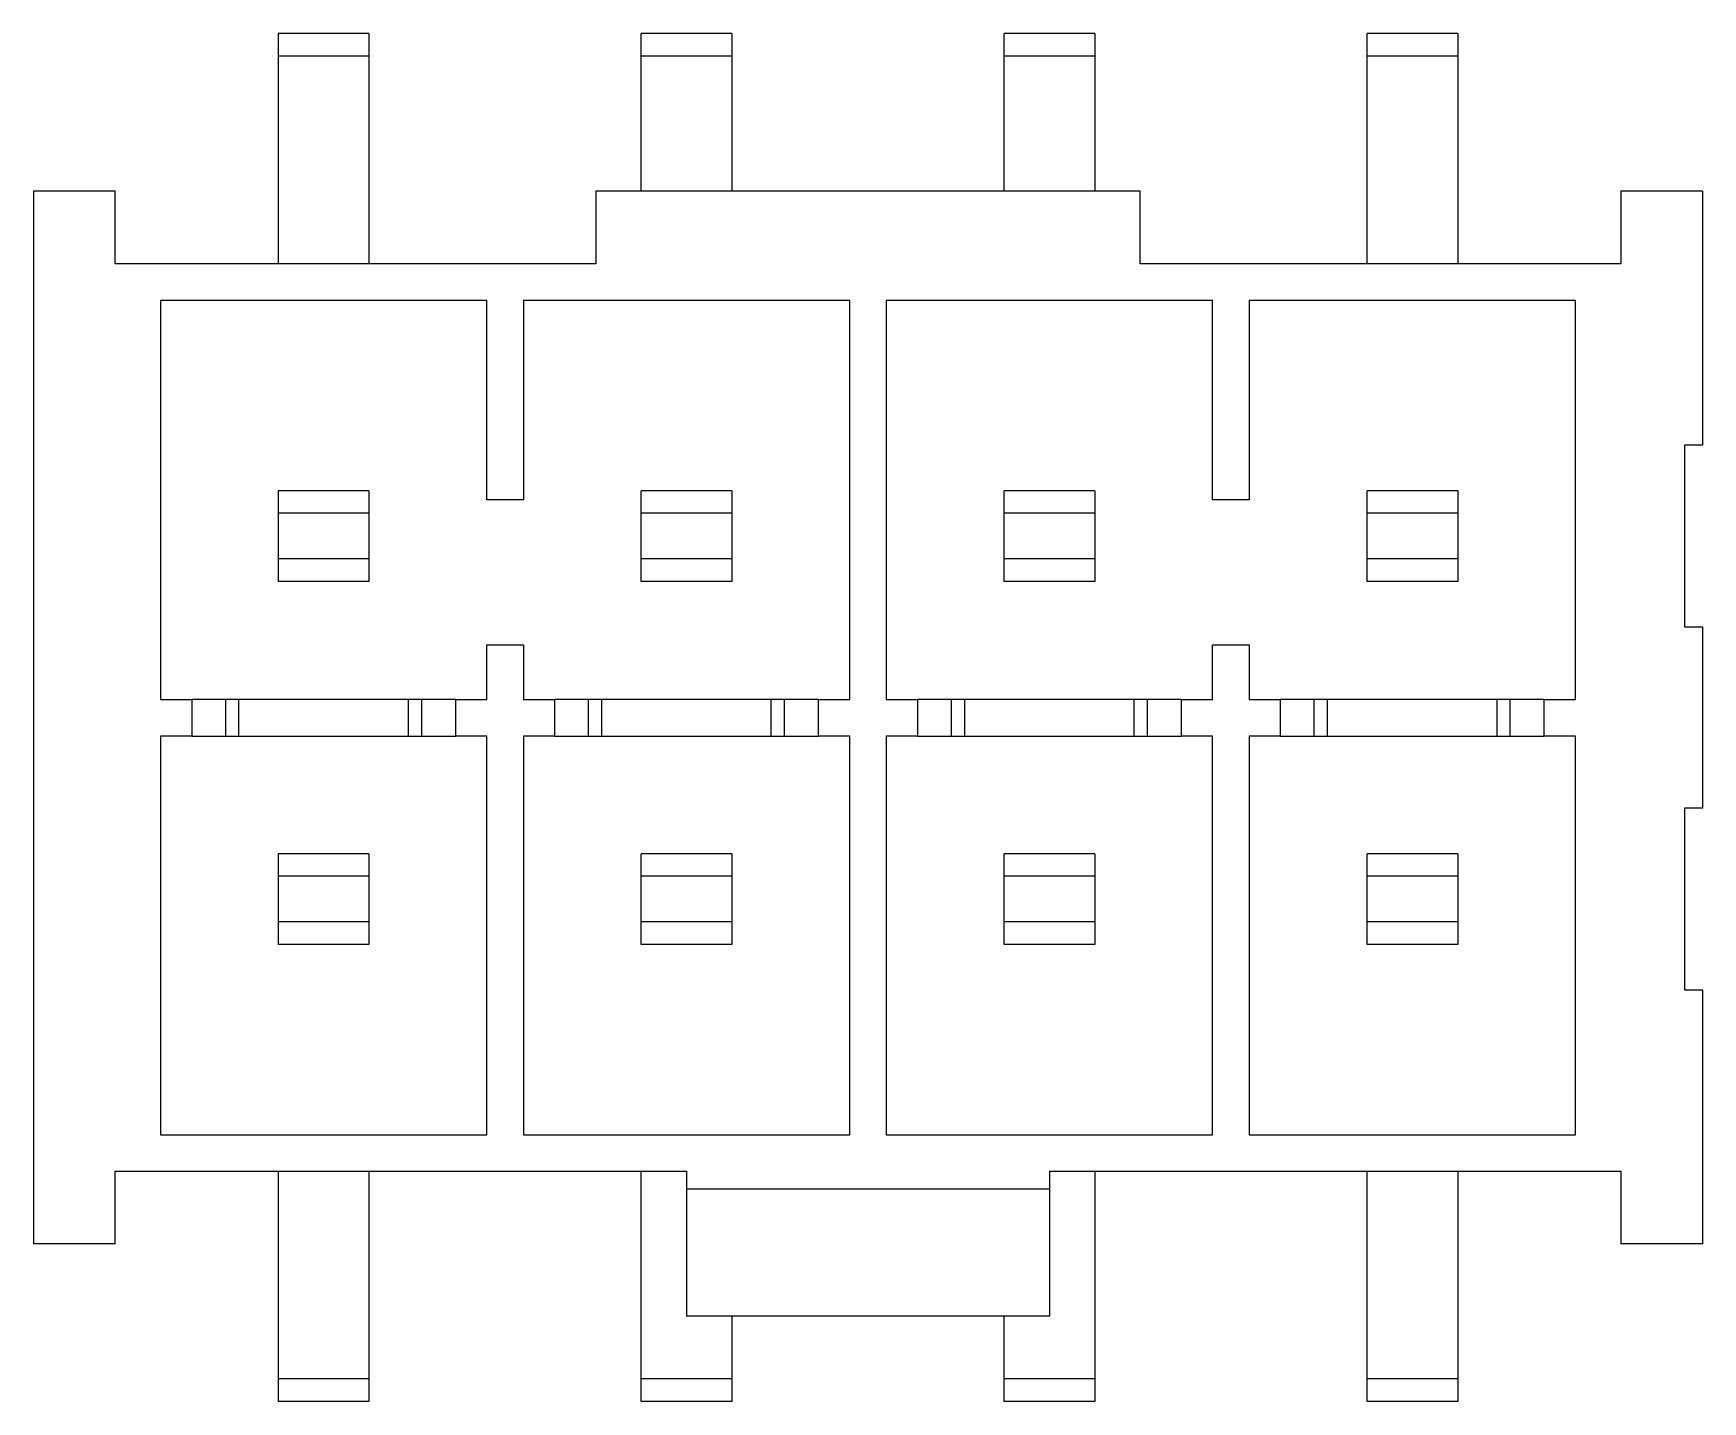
# Model space of a CAD drawing. Header units: millimetres. Extents: x -5.8 to 5.8, y -4.8 to 4.8.
import ezdxf

# ---------------------------------------------------------------- set-up
doc = ezdxf.new("R2010")
doc.units = ezdxf.units.MM
doc.linetypes.add('K5LT_BASIC', pattern=[0])

msp = doc.modelspace()

# ---------------------------------------------------------------- linework, layer by layer
at = {"color": 5, "linetype": 'K5LT_BASIC', "true_color": 0x0000ff}
for p, q in [((-3.493, 4.788), (-4.128, 4.788)), ((-4.128, 4.788), (-4.128, 4.629)), ((-3.493, 4.788), (-3.493, 4.629)), ((-1.588, 4.629), (-1.588, 4.788)), ((-0.953, 4.788), (-1.588, 4.788)), ((-0.953, 4.788), (-0.953, 4.629)), ((1.587, 4.788), (0.952, 4.788)), ((0.952, 4.629), (0.952, 4.788)), ((1.587, 4.788), (1.587, 4.629)), ((4.128, 4.788), (3.493, 4.788)), ((3.493, 4.629), (3.493, 4.788)), ((4.128, 4.788), (4.128, 4.629)), ((-3.493, 4.629), (-4.128, 4.629)), ((-4.128, 4.629), (-4.128, 3.175)), ((-3.493, 4.629), (-3.493, 3.175)), ((-0.953, 4.629), (-1.588, 4.629)), ((-1.588, 3.683), (-1.588, 4.629)), ((-0.953, 4.629), (-0.953, 3.683)), ((1.587, 4.629), (0.952, 4.629)), ((0.952, 3.683), (0.952, 4.629)), ((1.587, 4.629), (1.587, 3.683)), ((4.128, 4.629), (3.493, 4.629)), ((3.493, 3.175), (3.493, 4.629)), ((4.128, 4.629), (4.128, 3.175)), ((-5.27, 3.683), (-5.842, 3.683)), ((-5.842, 3.683), (-5.842, -3.683)), ((-5.27, 3.175), (-5.27, 3.683)), ((-1.905, 3.683), (-1.905, 3.175)), ((1.905, 3.683), (-1.905, 3.683)), ((1.905, 3.175), (1.905, 3.683)), ((5.27, 3.683), (5.27, 3.175)), ((5.842, 3.683), (5.27, 3.683)), ((5.842, 3.683), (5.842, 1.905)), ((-1.905, 3.175), (-5.27, 3.175)), ((5.27, 3.175), (1.905, 3.175)), ((-4.952, 2.918), (-4.952, 0.127)), ((-2.668, 2.918), (-4.952, 2.918)), ((-2.668, 1.524), (-2.668, 2.918)), ((-0.128, 2.918), (-2.412, 2.918)), ((-2.412, 2.918), (-2.412, 1.524)), ((-0.128, 0.127), (-0.128, 2.918)), ((2.412, 2.918), (0.128, 2.918)), ((0.128, 2.918), (0.128, 0.127)), ((2.412, 1.524), (2.412, 2.918)), ((4.952, 2.918), (2.668, 2.918)), ((2.668, 2.918), (2.668, 1.524)), ((4.952, 0.127), (4.952, 2.918)), ((5.842, 1.905), (5.715, 1.905)), ((5.715, 1.905), (5.715, 0.635)), ((-3.493, 1.587), (-4.128, 1.587)), ((-4.128, 1.587), (-4.128, 1.429)), ((-3.493, 1.587), (-3.493, 1.429)), ((-2.412, 1.524), (-2.668, 1.524)), ((-1.588, 1.429), (-1.588, 1.587)), ((-0.953, 1.587), (-1.588, 1.587)), ((-0.953, 1.587), (-0.953, 1.429)), ((0.952, 1.429), (0.952, 1.587)), ((1.587, 1.587), (0.952, 1.587)), ((1.587, 1.587), (1.587, 1.429)), ((2.668, 1.524), (2.412, 1.524)), ((3.493, 1.429), (3.493, 1.587)), ((4.128, 1.587), (3.493, 1.587)), ((4.128, 1.587), (4.128, 1.429)), ((-3.493, 1.429), (-4.128, 1.429)), ((-4.128, 1.429), (-4.128, 1.111)), ((-3.493, 1.429), (-3.493, 1.111)), ((-1.588, 1.111), (-1.588, 1.429)), ((-0.953, 1.429), (-1.588, 1.429)), ((-0.953, 1.429), (-0.953, 1.111)), ((1.587, 1.429), (0.952, 1.429)), ((0.952, 1.111), (0.952, 1.429)), ((1.587, 1.429), (1.587, 1.111)), ((3.493, 1.111), (3.493, 1.429)), ((4.128, 1.429), (3.493, 1.429)), ((4.128, 1.429), (4.128, 1.111)), ((-4.128, 1.111), (-4.128, 0.952)), ((-3.493, 1.111), (-4.128, 1.111)), ((-3.493, 1.111), (-3.493, 0.952)), ((-1.588, 0.952), (-1.588, 1.111)), ((-0.953, 1.111), (-1.588, 1.111)), ((-0.953, 1.111), (-0.953, 0.952)), ((1.587, 1.111), (0.952, 1.111)), ((0.952, 0.952), (0.952, 1.111)), ((1.587, 1.111), (1.587, 0.952)), ((3.493, 0.952), (3.493, 1.111)), ((4.128, 1.111), (3.493, 1.111)), ((4.128, 1.111), (4.128, 0.952)), ((-3.493, 0.952), (-4.128, 0.952)), ((-0.953, 0.952), (-1.588, 0.952)), ((1.587, 0.952), (0.952, 0.952)), ((4.128, 0.952), (3.493, 0.952)), ((5.715, 0.635), (5.842, 0.635)), ((5.842, 0.635), (5.842, -0.635)), ((-2.668, 0.127), (-2.668, 0.508)), ((-2.668, 0.508), (-2.412, 0.508)), ((-2.412, 0.508), (-2.412, 0.127)), ((2.412, 0.127), (2.412, 0.508)), ((2.412, 0.508), (2.668, 0.508)), ((2.668, 0.508), (2.668, 0.127)), ((-4.952, 0.127), (-4.734, 0.127)), ((-4.496, 0.127), (-4.734, 0.127)), ((-4.734, 0.127), (-4.734, -0.13)), ((-4.496, -0.13), (-4.496, 0.127)), ((-4.403, 0.127), (-4.496, 0.127)), ((-3.217, 0.127), (-4.403, 0.127)), ((-4.403, -0.13), (-4.403, 0.127)), ((-3.217, -0.13), (-3.217, 0.127)), ((-3.124, 0.127), (-3.217, 0.127)), ((-3.124, -0.13), (-3.124, 0.127)), ((-2.886, 0.127), (-3.124, 0.127)), ((-2.886, -0.13), (-2.886, 0.127)), ((-2.886, 0.127), (-2.668, 0.127)), ((-2.412, 0.127), (-2.194, 0.127)), ((-2.194, 0.127), (-2.194, -0.13)), ((-1.956, 0.127), (-2.194, 0.127)), ((-1.956, -0.13), (-1.956, 0.127)), ((-1.863, 0.127), (-1.956, 0.127)), ((-0.677, 0.127), (-1.863, 0.127)), ((-1.863, -0.13), (-1.863, 0.127)), ((-0.677, -0.13), (-0.677, 0.127)), ((-0.584, 0.127), (-0.677, 0.127)), ((-0.584, -0.13), (-0.584, 0.127)), ((-0.346, 0.127), (-0.584, 0.127)), ((-0.346, 0.127), (-0.128, 0.127)), ((-0.346, -0.13), (-0.346, 0.127)), ((0.128, 0.127), (0.346, 0.127)), ((0.346, 0.127), (0.346, -0.13)), ((0.584, 0.127), (0.346, 0.127)), ((0.677, 0.127), (0.584, 0.127)), ((0.584, -0.13), (0.584, 0.127)), ((0.677, -0.13), (0.677, 0.127)), ((1.863, 0.127), (0.677, 0.127)), ((1.863, -0.13), (1.863, 0.127)), ((1.956, 0.127), (1.863, 0.127)), ((2.194, 0.127), (1.956, 0.127)), ((1.956, -0.13), (1.956, 0.127)), ((2.194, -0.13), (2.194, 0.127)), ((2.194, 0.127), (2.412, 0.127)), ((2.668, 0.127), (2.886, 0.127)), ((3.124, 0.127), (2.886, 0.127)), ((2.886, 0.127), (2.886, -0.13)), ((3.124, -0.13), (3.124, 0.127)), ((3.217, 0.127), (3.124, 0.127)), ((4.403, 0.127), (3.217, 0.127)), ((3.217, -0.13), (3.217, 0.127)), ((4.496, 0.127), (4.403, 0.127)), ((4.403, -0.13), (4.403, 0.127)), ((4.734, 0.127), (4.496, 0.127)), ((4.496, -0.13), (4.496, 0.127)), ((4.734, -0.13), (4.734, 0.127)), ((4.734, 0.127), (4.952, 0.127)), ((-4.952, -0.13), (-4.952, -2.921)), ((-4.734, -0.13), (-4.952, -0.13)), ((-4.734, -0.13), (-4.496, -0.13)), ((-4.496, -0.13), (-4.403, -0.13)), ((-4.403, -0.13), (-3.217, -0.13)), ((-3.217, -0.13), (-3.124, -0.13)), ((-3.124, -0.13), (-2.886, -0.13)), ((-2.668, -0.13), (-2.886, -0.13)), ((-2.668, -2.921), (-2.668, -0.13)), ((-2.194, -0.13), (-2.412, -0.13)), ((-2.412, -0.13), (-2.412, -2.921)), ((-2.194, -0.13), (-1.956, -0.13)), ((-1.956, -0.13), (-1.863, -0.13)), ((-1.863, -0.13), (-0.677, -0.13)), ((-0.677, -0.13), (-0.584, -0.13)), ((-0.584, -0.13), (-0.346, -0.13)), ((-0.128, -0.13), (-0.346, -0.13)), ((-0.128, -2.921), (-0.128, -0.13)), ((0.128, -0.13), (0.128, -2.921)), ((0.346, -0.13), (0.128, -0.13)), ((0.346, -0.13), (0.584, -0.13)), ((0.584, -0.13), (0.677, -0.13)), ((0.677, -0.13), (1.863, -0.13)), ((1.863, -0.13), (1.956, -0.13)), ((1.956, -0.13), (2.194, -0.13)), ((2.412, -0.13), (2.194, -0.13)), ((2.412, -2.921), (2.412, -0.13)), ((2.886, -0.13), (2.668, -0.13)), ((2.668, -0.13), (2.668, -2.921)), ((2.886, -0.13), (3.124, -0.13)), ((3.124, -0.13), (3.217, -0.13)), ((3.217, -0.13), (4.403, -0.13)), ((4.403, -0.13), (4.496, -0.13)), ((4.496, -0.13), (4.734, -0.13)), ((4.952, -0.13), (4.734, -0.13)), ((4.952, -2.921), (4.952, -0.13)), ((5.842, -0.635), (5.715, -0.635)), ((5.715, -0.635), (5.715, -1.905)), ((-3.493, -0.953), (-4.128, -0.953)), ((-4.128, -0.953), (-4.128, -1.111)), ((-3.493, -0.953), (-3.493, -1.111)), ((-0.953, -0.953), (-1.588, -0.953)), ((-1.588, -1.111), (-1.588, -0.953)), ((-0.953, -0.953), (-0.953, -1.111)), ((1.587, -0.953), (0.952, -0.953)), ((0.952, -1.111), (0.952, -0.953)), ((1.587, -0.953), (1.587, -1.111)), ((3.493, -1.111), (3.493, -0.953)), ((4.128, -0.953), (3.493, -0.953)), ((4.128, -0.953), (4.128, -1.111)), ((-3.493, -1.111), (-4.128, -1.111)), ((-4.128, -1.111), (-4.128, -1.429)), ((-3.493, -1.111), (-3.493, -1.429)), ((-1.588, -1.429), (-1.588, -1.111)), ((-0.953, -1.111), (-1.588, -1.111)), ((-0.953, -1.111), (-0.953, -1.429)), ((1.587, -1.111), (0.952, -1.111)), ((0.952, -1.429), (0.952, -1.111)), ((1.587, -1.111), (1.587, -1.429)), ((3.493, -1.429), (3.493, -1.111)), ((4.128, -1.111), (3.493, -1.111)), ((4.128, -1.111), (4.128, -1.429)), ((-4.128, -1.429), (-4.128, -1.588)), ((-3.493, -1.429), (-4.128, -1.429)), ((-3.493, -1.429), (-3.493, -1.588)), ((-0.953, -1.429), (-1.588, -1.429)), ((-1.588, -1.588), (-1.588, -1.429)), ((-0.953, -1.429), (-0.953, -1.588)), ((0.952, -1.588), (0.952, -1.429)), ((1.587, -1.429), (0.952, -1.429)), ((1.587, -1.429), (1.587, -1.588)), ((3.493, -1.588), (3.493, -1.429)), ((4.128, -1.429), (3.493, -1.429)), ((4.128, -1.429), (4.128, -1.588)), ((-3.493, -1.588), (-4.128, -1.588)), ((-0.953, -1.588), (-1.588, -1.588)), ((1.587, -1.588), (0.952, -1.588)), ((4.128, -1.588), (3.493, -1.588)), ((5.715, -1.905), (5.842, -1.905)), ((5.842, -1.905), (5.842, -3.683)), ((-4.952, -2.921), (-2.668, -2.921)), ((-2.412, -2.921), (-0.128, -2.921)), ((0.128, -2.921), (2.412, -2.921)), ((2.668, -2.921), (4.952, -2.921)), ((-5.27, -3.683), (-5.27, -3.175)), ((-5.27, -3.175), (-1.27, -3.175)), ((-4.128, -3.175), (-4.128, -4.629)), ((-3.493, -3.175), (-3.493, -4.629)), ((-1.588, -4.629), (-1.588, -3.175)), ((-1.27, -3.175), (-1.27, -3.302)), ((1.27, -3.175), (5.27, -3.175)), ((1.27, -3.175), (1.27, -3.302)), ((1.587, -3.175), (1.587, -4.629)), ((3.493, -4.629), (3.493, -3.175)), ((4.128, -3.175), (4.128, -4.629)), ((5.27, -3.175), (5.27, -3.683)), ((-1.27, -3.302), (-1.27, -4.191)), ((1.27, -3.302), (-1.27, -3.302)), ((1.27, -3.302), (1.27, -4.191)), ((-5.27, -3.683), (-5.842, -3.683)), ((5.842, -3.683), (5.27, -3.683)), ((1.27, -4.191), (-1.27, -4.191)), ((-0.953, -4.191), (-0.953, -4.629)), ((0.952, -4.629), (0.952, -4.191)), ((-3.493, -4.629), (-4.128, -4.629)), ((-4.128, -4.629), (-4.128, -4.788)), ((-3.493, -4.629), (-3.493, -4.788)), ((-0.953, -4.629), (-1.588, -4.629)), ((-1.588, -4.788), (-1.588, -4.629)), ((-0.953, -4.629), (-0.953, -4.788)), ((1.587, -4.629), (0.952, -4.629)), ((0.952, -4.788), (0.952, -4.629)), ((1.587, -4.629), (1.587, -4.788)), ((3.493, -4.788), (3.493, -4.629)), ((4.128, -4.629), (3.493, -4.629)), ((4.128, -4.629), (4.128, -4.788)), ((-3.493, -4.788), (-4.128, -4.788)), ((-0.953, -4.788), (-1.588, -4.788)), ((1.587, -4.788), (0.952, -4.788)), ((4.128, -4.788), (3.493, -4.788))]:
    msp.add_line(p, q, dxfattribs=at)

doc.saveas('drawing.dxf')
